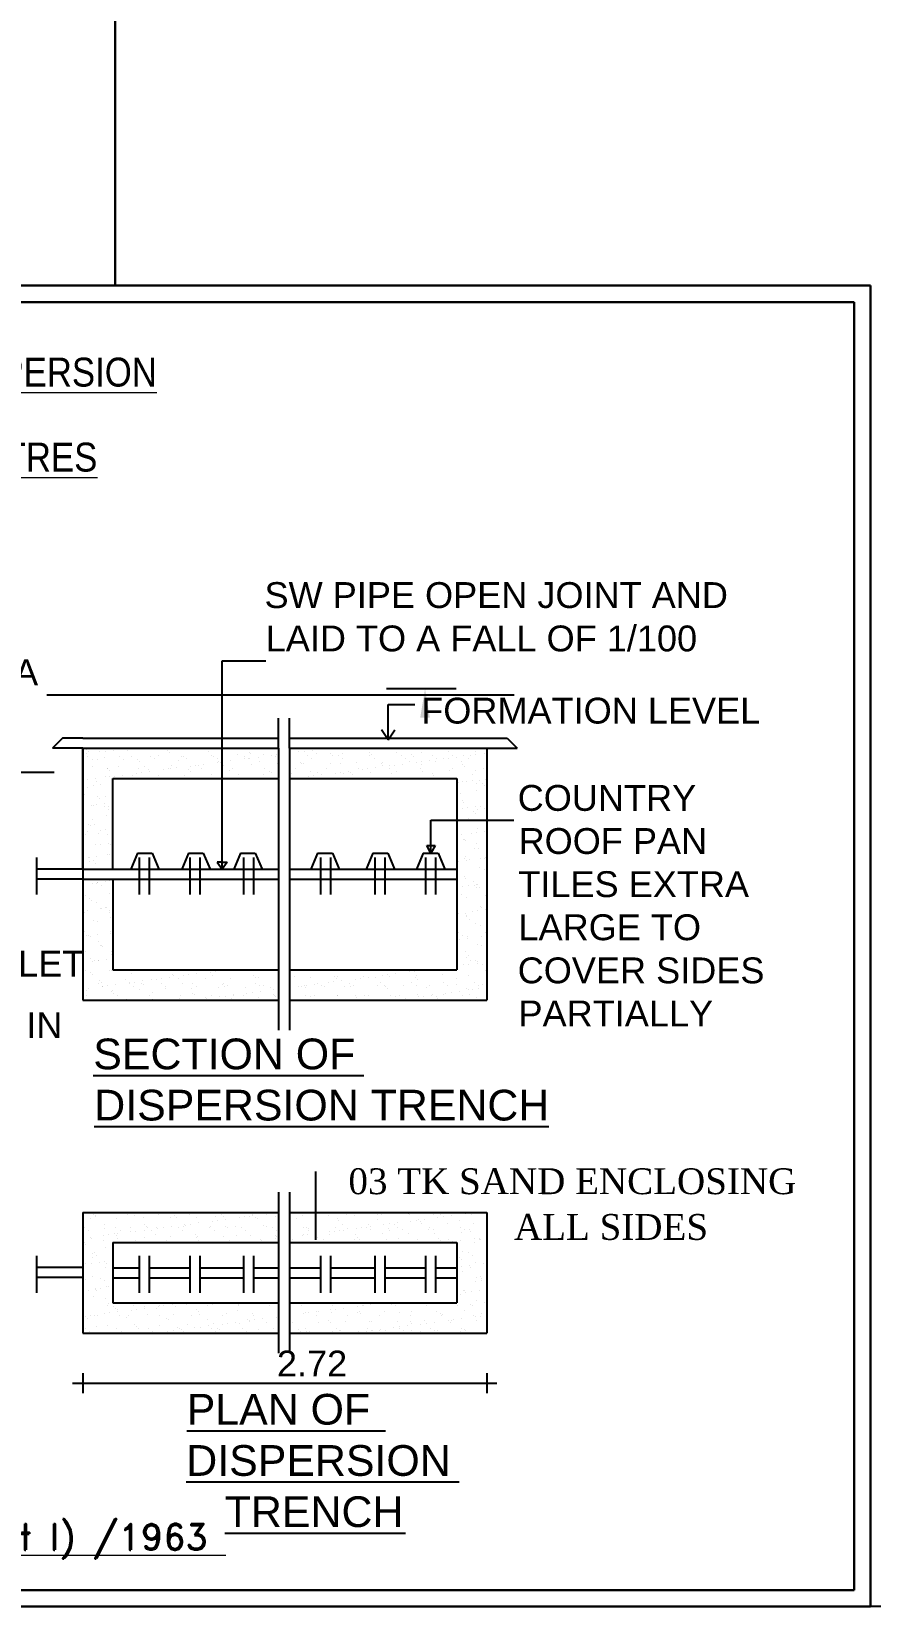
# Model space of a CAD drawing. Header units: metres. Extents: x 3104 to 3209, y 1082 to 1212.
# Drawn here: x 3120.51 to 3127.53, y 1137.66 to 1150.81 of the extents above; entities that cross this region are included whole.
import ezdxf

# ---------------------------------------------------------------- set-up
doc = ezdxf.new("R2010")
doc.units = ezdxf.units.M
doc.linetypes.add('AUSGEZOGEN', pattern=[0])
for name, color, linetype, lineweight in [('1TEXT', 4, 'AUSGEZOGEN', 18), ('DIMN', 2, 'Continuous', 13), ('TEXT', 2, 'Continuous', 20), ('wall', 7, 'Continuous', 30)]:
    doc.layers.add(name, color=color, linetype=linetype, lineweight=lineweight)
doc.layers.add('CO', color=7, linetype='Continuous')
doc.styles.add('00', font='romantic.ttf')
doc.styles.add('ARIAL', font='romand.shx', dxfattribs={"width": 0.85})
doc.styles.add('HEAD', font='bgothm.ttf', dxfattribs={"width": 0.9, "height": 12})
doc.styles.get("Standard").update_dxf_attribs({"font": 'arial.ttf'})

# ---------------------------------------------------------------- blocks, each defined once
blk = doc.blocks.new('A$C32B40388')
for p, q in [((508.22, 352), (481.44, 352)), ((351.05, 349.77), (530.36, 349.77)), ((353.79, 319.87), (72.73, 319.87)), ((368.85, 203.71), (472.69, 203.71)), ((369.23, 184.07), (543.67, 184.07)), ((404.71, 67.4), (481.01, 67.4)), ((404.55, 47.76), (509.26, 47.76)), ((419.32, 28.12), (488.74, 28.12))]:
    blk.add_line(p, q)
blk.add_solid([(494.36, 340.93), (498.05, 340.93), (496.21, 352)])
at = {"layer": 'CO', "color": 7}
for p, q in [((418.29, 282.84), (418.29, 362.78)), ((418.29, 362.78), (435.03, 362.78)), ((482.05, 332.42), (482.05, 346.04)), ((482.05, 346.04), (492.34, 346.04)), ((440, 329.2), (440, 340.79)), ((444.12, 329.2), (444.12, 340.79)), ((357.07, 333.07), (353.21, 329.2)), ((364.8, 333.07), (357.07, 333.07)), ((364.8, 333.07), (440, 333.07)), ((444.12, 333.07), (519.97, 333.07)), ((482.05, 332.42), (479.46, 336.28)), ((482.05, 332.42), (484.61, 336.28)), ((519.97, 333.07), (527.7, 333.07)), ((527.7, 333.07), (531.56, 329.2)), ((364.8, 329.2), (353.21, 329.2)), ((364.8, 329.2), (364.8, 232.62)), ((364.8, 329.2), (440, 329.2)), ((364.8, 282.84), (364.8, 329.2)), ((366.15, 327.11), (366.15, 327.11)), ((366.38, 328.65), (366.38, 328.65)), ((367.1, 328), (367.1, 328)), ((371.4, 327.8), (371.4, 327.8)), ((373.41, 328.07), (373.41, 328.07)), ((376.55, 328.48), (376.55, 328.48)), ((381.8, 329.17), (381.8, 329.17)), ((382.07, 328.31), (382.07, 328.31)), ((393.77, 326.26), (393.77, 326.26)), ((397.53, 328.18), (397.53, 328.18)), ((398.24, 327.52), (398.24, 327.52)), ((413.21, 327.84), (413.21, 327.84)), ((414.09, 326.59), (414.09, 326.59)), ((424.2, 326.72), (424.2, 326.72)), ((428.67, 327.7), (428.67, 327.7)), ((429.39, 327.05), (429.39, 327.05)), ((434.08, 326.67), (434.08, 326.67)), ((437.36, 326.49), (437.36, 326.49)), ((439.37, 326.75), (439.37, 326.75)), ((440, 329.2), (440, 232.62)), ((444.12, 329.2), (444.12, 232.62)), ((444.12, 329.2), (519.97, 329.2)), ((444.36, 327.36), (444.36, 327.36)), ((444.52, 327.05), (444.52, 327.05)), ((447.76, 327.85), (447.76, 327.85)), ((449.77, 328.12), (449.77, 328.12)), ((451, 326.25), (451, 326.25)), ((452.91, 328.53), (452.91, 328.53)), ((454.63, 327.17), (454.63, 327.17)), ((459.82, 327.23), (459.82, 327.23)), ((460.53, 326.58), (460.53, 326.58)), ((463.03, 326.27), (463.03, 326.27)), ((464.51, 327.13), (464.51, 327.13)), ((474.95, 327.5), (474.95, 327.5)), ((475.06, 326.29), (475.06, 326.29)), ((475.51, 326.89), (475.51, 326.89)), ((485.06, 327.63), (485.06, 327.63)), ((487.09, 326.32), (487.09, 326.32)), ((490.96, 326.75), (490.96, 326.75)), ((494.94, 327.58), (494.94, 327.58)), ((499.12, 326.34), (499.12, 326.34)), ((505.37, 327.96), (505.37, 327.96)), ((506.65, 326.41), (506.65, 326.41)), ((511.16, 326.36), (511.16, 326.36)), ((513.71, 326.54), (513.71, 326.54)), ((515.49, 328.09), (515.49, 328.09)), ((515.72, 326.8), (515.72, 326.8)), ((518.86, 327.21), (518.86, 327.21)), ((519.97, 329.2), (519.97, 232.62)), ((519.97, 329.2), (531.56, 329.2)), ((366.79, 326.1), (366.79, 326.1)), ((368.42, 325.06), (368.42, 325.06)), ((368.56, 322.18), (368.56, 322.18)), ((370.46, 324.92), (370.46, 324.92)), ((373.22, 325.75), (373.22, 325.75)), ((374.28, 321.32), (374.28, 321.32)), ((374.3, 321.4), (374.3, 321.4)), ((375.01, 320.74), (375.01, 320.74)), ((378.68, 322.31), (378.68, 322.31)), ((378.82, 326.12), (378.82, 326.12)), ((380.45, 325.08), (380.45, 325.08)), ((383.66, 326.13), (383.66, 326.13)), ((385.91, 324.79), (385.91, 324.79)), ((386.31, 321.34), (386.31, 321.34)), ((386.63, 324.13), (386.63, 324.13)), ((388.56, 322.26), (388.56, 322.26)), ((389.99, 321.05), (389.99, 321.05)), ((390.51, 320.32), (390.51, 320.32)), ((390.85, 326.14), (390.85, 326.14)), ((392.48, 325.1), (392.48, 325.1)), ((395.76, 321.01), (395.76, 321.01)), ((397.77, 321.27), (397.77, 321.27)), ((398.34, 321.37), (398.34, 321.37)), ((398.99, 322.64), (398.99, 322.64)), ((400.91, 321.69), (400.91, 321.69)), ((401.6, 324.45), (401.6, 324.45)), ((402.88, 326.16), (402.88, 326.16)), ((403.65, 326.21), (403.65, 326.21)), ((404.51, 325.12), (404.51, 325.12)), ((405.45, 320.92), (405.45, 320.92)), ((406.16, 322.38), (406.16, 322.38)), ((406.16, 320.27), (406.16, 320.27)), ((408.17, 322.64), (408.17, 322.64)), ((409.11, 322.77), (409.11, 322.77)), ((410.37, 321.39), (410.37, 321.39)), ((411.31, 323.06), (411.31, 323.06)), ((414.91, 326.18), (414.91, 326.18)), ((416.54, 325.15), (416.54, 325.15)), ((416.56, 323.75), (416.56, 323.75)), ((417.06, 324.31), (417.06, 324.31)), ((417.77, 323.66), (417.77, 323.66)), ((418.57, 324.01), (418.57, 324.01)), ((418.99, 322.72), (418.99, 322.72)), ((421.13, 320.58), (421.13, 320.58)), ((421.71, 324.43), (421.71, 324.43)), ((422.4, 321.41), (422.4, 321.41)), ((426.94, 326.21), (426.94, 326.21)), ((426.96, 325.12), (426.96, 325.12)), ((428.57, 325.17), (428.57, 325.17)), ((428.97, 325.38), (428.97, 325.38)), ((429.42, 323.09), (429.42, 323.09)), ((432.11, 325.79), (432.11, 325.79)), ((432.75, 323.97), (432.75, 323.97)), ((434.43, 321.43), (434.43, 321.43)), ((436.59, 320.45), (436.59, 320.45)), ((438.97, 326.23), (438.97, 326.23)), ((439.54, 323.22), (439.54, 323.22)), ((446.46, 321.45), (446.46, 321.45)), ((448.21, 323.84), (448.21, 323.84)), ((448.92, 323.19), (448.92, 323.19)), ((449.42, 323.18), (449.42, 323.18)), ((452.63, 325.21), (452.63, 325.21)), ((458.5, 321.48), (458.5, 321.48)), ((459.85, 323.55), (459.85, 323.55)), ((463.89, 323.5), (463.89, 323.5)), ((464.66, 325.23), (464.66, 325.23)), ((466.87, 320.37), (466.87, 320.37)), ((469.96, 323.68), (469.96, 323.68)), ((470.53, 321.5), (470.53, 321.5)), ((472.12, 321.06), (472.12, 321.06)), ((474.13, 321.32), (474.13, 321.32)), ((476.69, 325.26), (476.69, 325.26)), ((477.27, 321.74), (477.27, 321.74)), ((479.35, 323.36), (479.35, 323.36)), ((479.85, 323.63), (479.85, 323.63)), ((480.06, 322.71), (480.06, 322.71)), ((482.51, 322.43), (482.51, 322.43)), ((482.56, 321.52), (482.56, 321.52)), ((484.53, 322.69), (484.53, 322.69)), ((487.67, 323.11), (487.67, 323.11)), ((488.72, 325.28), (488.72, 325.28)), ((490.28, 324.01), (490.28, 324.01)), ((491.68, 326.1), (491.68, 326.1)), ((492.91, 323.8), (492.91, 323.8)), ((494.59, 321.54), (494.59, 321.54)), ((494.92, 324.06), (494.92, 324.06)), ((495.04, 323.02), (495.04, 323.02)), ((498.06, 324.48), (498.06, 324.48)), ((500.39, 324.14), (500.39, 324.14)), ((500.75, 325.3), (500.75, 325.3)), ((503.31, 325.17), (503.31, 325.17)), ((505.32, 325.43), (505.32, 325.43)), ((505.62, 320.52), (505.62, 320.52)), ((506.62, 321.56), (506.62, 321.56)), ((508.46, 325.84), (508.46, 325.84)), ((510.28, 324.09), (510.28, 324.09)), ((510.5, 322.89), (510.5, 322.89)), ((511.21, 322.24), (511.21, 322.24)), ((512.78, 325.32), (512.78, 325.32)), ((515.73, 320.65), (515.73, 320.65)), ((518.65, 321.58), (518.65, 321.58)), ((366.57, 317.17), (366.57, 317.17)), ((366.76, 314.27), (366.76, 314.27)), ((368.81, 314.74), (368.81, 314.74)), ((369.71, 317.58), (369.71, 317.58)), ((369.91, 316.42), (369.91, 316.42)), ((371.54, 315.38), (371.54, 315.38)), ((373.47, 318.31), (373.47, 318.31)), ((374.96, 318.27), (374.96, 318.27)), ((376.39, 317.61), (440, 317.61)), ((376.39, 282.84), (376.39, 317.61)), ((376.97, 318.54), (376.97, 318.54)), ((378.37, 317.66), (378.37, 317.66)), ((380.11, 318.95), (380.11, 318.95)), ((383.9, 318.69), (383.9, 318.69)), ((385.36, 319.64), (385.36, 319.64)), ((387.37, 319.9), (387.37, 319.9)), ((394.01, 318.82), (394.01, 318.82)), ((403.9, 318.77), (403.9, 318.77)), ((414.33, 319.14), (414.33, 319.14)), ((424.44, 319.27), (424.44, 319.27)), ((434.33, 319.23), (434.33, 319.23)), ((437.3, 319.79), (437.3, 319.79)), ((444.12, 317.61), (508.38, 317.61)), ((444.76, 319.6), (444.76, 319.6)), ((446.07, 317.63), (446.07, 317.63)), ((451.32, 318.32), (451.32, 318.32)), ((452.28, 320.11), (452.28, 320.11)), ((453.33, 318.59), (453.33, 318.59)), ((454.87, 319.73), (454.87, 319.73)), ((456.47, 319), (456.47, 319)), ((461.72, 319.69), (461.72, 319.69)), ((463.73, 319.95), (463.73, 319.95)), ((464.75, 319.68), (464.75, 319.68)), ((467.74, 319.97), (467.74, 319.97)), ((468.45, 319.32), (468.45, 319.32)), ((475.19, 320.06), (475.19, 320.06)), ((483.42, 319.63), (483.42, 319.63)), ((485.3, 320.19), (485.3, 320.19)), ((495.18, 320.14), (495.18, 320.14)), ((498.88, 319.5), (498.88, 319.5)), ((499.59, 318.85), (499.59, 318.85)), ((508.38, 317.61), (508.38, 244.21)), ((508.89, 315.9), (508.89, 315.9)), ((510.52, 316.65), (510.52, 316.65)), ((512.03, 316.31), (512.03, 316.31)), ((514.28, 316.69), (514.28, 316.69)), ((514.57, 319.16), (514.57, 319.16)), ((515.9, 315.65), (515.9, 315.65)), ((517.27, 317), (517.27, 317)), ((518.41, 315.63), (518.41, 315.63)), ((519.13, 314.98), (519.13, 314.98)), ((519.28, 317.27), (519.28, 317.27)), ((365.37, 311.63), (365.37, 311.63)), ((370.61, 310.75), (370.61, 310.75)), ((371.32, 310.1), (371.32, 310.1)), ((373.71, 310.87), (373.71, 310.87)), ((509.74, 311.89), (509.74, 311.89)), ((510.76, 309.2), (510.76, 309.2)), ((510.87, 308.51), (510.87, 308.51)), ((515.97, 313.2), (515.97, 313.2)), ((368.12, 307.37), (368.12, 307.37)), ((369.05, 307.29), (369.05, 307.29)), ((370.14, 307.63), (370.14, 307.63)), ((373.03, 306.75), (373.03, 306.75)), ((373.28, 308.05), (373.28, 308.05)), ((373.95, 303.42), (373.95, 303.42)), ((374.66, 305.71), (374.66, 305.71)), ((374.68, 307.02), (374.68, 307.02)), ((510.44, 306.1), (510.44, 306.1)), ((512.45, 306.36), (512.45, 306.36)), ((512.86, 302.21), (512.86, 302.21)), ((514.72, 304.99), (514.72, 304.99)), ((515.43, 304.33), (515.43, 304.33)), ((515.59, 306.78), (515.59, 306.78)), ((516.22, 305.76), (516.22, 305.76)), ((517.4, 307.01), (517.4, 307.01)), ((519.02, 305.97), (519.02, 305.97)), ((366.44, 297.14), (366.44, 297.14)), ((366.91, 300.1), (366.91, 300.1)), ((367.62, 299.45), (367.62, 299.45)), ((368.49, 301.95), (368.49, 301.95)), ((369.29, 299.85), (369.29, 299.85)), ((370.98, 296.37), (370.98, 296.37)), ((371.69, 297.83), (371.69, 297.83)), ((373.7, 298.1), (373.7, 298.1)), ((376.15, 297.07), (376.15, 297.07)), ((498.37, 301.61), (530.33, 301.61)), ((498.37, 289.01), (498.37, 301.61)), ((508.48, 297.32), (508.48, 297.32)), ((510.11, 296.28), (510.11, 296.28)), ((511.01, 301.76), (511.01, 301.76)), ((514, 296.57), (514, 296.57)), ((516.01, 296.83), (516.01, 296.83)), ((516.46, 298.31), (516.46, 298.31)), ((518.79, 301.25), (518.79, 301.25)), ((519.15, 297.24), (519.15, 297.24)), ((365.74, 296.01), (365.74, 296.01)), ((369.54, 292.4), (369.54, 292.4)), ((371.61, 292.28), (371.61, 292.28)), ((374.2, 295.98), (374.2, 295.98)), ((374.83, 292.85), (374.83, 292.85)), ((375.54, 292.19), (375.54, 292.19)), ((496.85, 291.95), (500.06, 291.95)), ((498.37, 289.01), (496.85, 291.95)), ((500.06, 291.95), (498.37, 289.01)), ((508.75, 295.87), (508.75, 295.87)), ((511.02, 294.34), (511.02, 294.34)), ((511.25, 294.32), (511.25, 294.32)), ((511.74, 293.69), (511.74, 293.69)), ((515.1, 290.61), (515.1, 290.61)), ((515.98, 292.54), (515.98, 292.54)), ((516.7, 290.87), (516.7, 290.87)), ((347.05, 287.37), (347.05, 273.09)), ((364.85, 286.93), (364.85, 286.93)), ((366.86, 287.2), (366.86, 287.2)), ((367.24, 287.38), (367.24, 287.38)), ((367.29, 285.72), (367.29, 285.72)), ((368.86, 286.34), (368.86, 286.34)), ((369.78, 284.96), (369.78, 284.96)), ((370, 287.61), (370, 287.61)), ((374.44, 288.53), (374.44, 288.53)), ((375.25, 288.3), (375.25, 288.3)), ((385.78, 289.01), (383.22, 282.84)), ((385.78, 289.01), (391.45, 289.01)), ((386.48, 287.37), (386.48, 273.09)), ((390.34, 287.37), (390.34, 273.09)), ((391.45, 289.01), (394.05, 282.84)), ((405.39, 289.01), (402.83, 282.84)), ((405.39, 289.01), (411.06, 289.01)), ((405.94, 287.37), (405.94, 273.09)), ((409.8, 287.37), (409.8, 273.09)), ((411.06, 289.01), (413.67, 282.84)), ((416.36, 285.51), (418.29, 282.84)), ((418.29, 285.51), (416.36, 285.51)), ((420.22, 285.51), (418.29, 282.84)), ((418.29, 285.51), (420.22, 285.51)), ((425.35, 289.01), (422.79, 282.84)), ((425.35, 289.01), (431.02, 289.01)), ((426.47, 287.37), (426.47, 273.09)), ((430.33, 287.37), (430.33, 273.09)), ((431.02, 289.01), (433.63, 282.84)), ((454.97, 289.01), (452.41, 282.84)), ((454.97, 289.01), (460.64, 289.01)), ((456.08, 287.37), (456.08, 273.09)), ((459.94, 287.37), (459.94, 273.09)), ((460.64, 289.01), (463.24, 282.84)), ((476.22, 289.01), (473.66, 282.84)), ((476.22, 289.01), (481.89, 289.01)), ((476.94, 287.37), (476.94, 273.09)), ((480.8, 287.37), (480.8, 273.09)), ((481.89, 289.01), (484.49, 282.84)), ((495.54, 289.01), (492.97, 282.84)), ((495.54, 289.01), (501.21, 289.01)), ((496.4, 287.37), (496.4, 273.09)), ((500.26, 287.37), (500.26, 273.09)), ((501.21, 289.01), (503.81, 282.84)), ((509.17, 285.93), (509.17, 285.93)), ((511.49, 286.87), (511.49, 286.87)), ((511.6, 287.64), (511.6, 287.64)), ((512.31, 286.34), (512.31, 286.34)), ((513.23, 286.6), (513.23, 286.6)), ((517.56, 287.03), (517.56, 287.03)), ((518.94, 287.08), (518.94, 287.08)), ((519.57, 287.3), (519.57, 287.3)), ((519.65, 286.43), (519.65, 286.43)), ((364.8, 282.84), (347.05, 282.84)), ((364.8, 278.98), (347.05, 278.98)), ((364.8, 282.84), (440, 282.84)), ((364.8, 278.98), (364.8, 232.62)), ((364.8, 278.98), (440, 278.98)), ((373.56, 278.08), (373.56, 278.08)), ((375.21, 278.47), (375.21, 278.47)), ((376.39, 278.98), (376.39, 244.21)), ((444.12, 282.84), (508.38, 282.84)), ((444.12, 278.98), (508.38, 278.98)), ((511.4, 279.96), (511.4, 279.96)), ((511.74, 279.43), (511.74, 279.43)), ((514.72, 277.97), (514.72, 277.97)), ((516.95, 283.43), (516.95, 283.43)), ((519.1, 282.87), (519.1, 282.87)), ((365.04, 273.69), (365.04, 273.69)), ((365.82, 272.91), (365.82, 272.91)), ((368.41, 277.4), (368.41, 277.4)), ((370.02, 277.52), (370.02, 277.52)), ((370.36, 277.7), (370.36, 277.7)), ((370.42, 277.66), (370.42, 277.66)), ((371.98, 276.67), (371.98, 276.67)), ((374.93, 273.65), (374.93, 273.65)), ((510.19, 273.17), (510.19, 273.17)), ((510.72, 276.13), (510.72, 276.13)), ((511.98, 271.98), (511.98, 271.98)), ((512.73, 276.39), (512.73, 276.39)), ((515.25, 276.44), (515.25, 276.44)), ((515.87, 276.81), (515.87, 276.81)), ((515.96, 275.79), (515.96, 275.79)), ((516.35, 276.93), (516.35, 276.93)), ((517.19, 275.98), (517.19, 275.98)), ((519.32, 272.71), (519.32, 272.71)), ((365.29, 266.25), (365.29, 266.25)), ((366.73, 267.17), (366.73, 267.17)), ((367.44, 271.55), (367.44, 271.55)), ((368.15, 270.9), (368.15, 270.9)), ((370.27, 270.07), (370.27, 270.07)), ((371.51, 267.82), (371.51, 267.82)), ((371.97, 267.86), (371.97, 267.86)), ((373.48, 268.03), (373.48, 268.03)), ((373.98, 268.13), (373.98, 268.13)), ((375.1, 266.99), (375.1, 266.99)), ((375.17, 266.2), (375.17, 266.2)), ((509.04, 265.9), (509.04, 265.9)), ((514.28, 266.6), (514.28, 266.6)), ((516.3, 266.86), (516.3, 266.86)), ((517.43, 268.54), (517.43, 268.54)), ((517.85, 268.29), (517.85, 268.29)), ((519.44, 267.27), (519.44, 267.27)), ((519.47, 267.26), (519.47, 267.26)), ((368.94, 263.23), (368.94, 263.23)), ((370.51, 262.63), (370.51, 262.63)), ((375.36, 264.3), (375.36, 264.3)), ((376.07, 263.65), (376.07, 263.65)), ((511.55, 265.79), (511.55, 265.79)), ((512.22, 264.54), (512.22, 264.54)), ((512.26, 265.14), (512.26, 265.14)), ((513.31, 263.5), (513.31, 263.5)), ((515.62, 262.06), (515.62, 262.06)), ((517.68, 261.09), (517.68, 261.09)), ((365.14, 256.96), (365.14, 256.96)), ((365.53, 258.81), (365.53, 258.81)), ((366.19, 257.3), (366.19, 257.3)), ((367.15, 257.23), (367.15, 257.23)), ((367.82, 257.18), (367.82, 257.18)), ((370.29, 257.64), (370.29, 257.64)), ((370.75, 255.18), (370.75, 255.18)), ((375.41, 258.76), (375.41, 258.76)), ((375.54, 258.33), (375.54, 258.33)), ((508.57, 254.49), (508.57, 254.49)), ((508.93, 258.6), (508.93, 258.6)), ((509.46, 255.96), (509.46, 255.96)), ((510.56, 257.56), (510.56, 257.56)), ((512.47, 257.1), (512.47, 257.1)), ((512.6, 256.37), (512.6, 256.37)), ((516.43, 253.82), (516.43, 253.82)), ((517.85, 257.06), (517.85, 257.06)), ((519.47, 258.54), (519.47, 258.54)), ((519.86, 257.33), (519.86, 257.33)), ((365.77, 251.36), (365.77, 251.36)), ((367.69, 248.66), (367.69, 248.66)), ((371, 247.74), (371, 247.74)), ((371.66, 253.65), (371.66, 253.65)), ((372.06, 253.56), (372.06, 253.56)), ((372.37, 253), (372.37, 253)), ((373.85, 248.11), (373.85, 248.11)), ((375.66, 251.32), (375.66, 251.32)), ((375.73, 249.92), (375.73, 249.92)), ((511.93, 251.41), (511.93, 251.41)), ((512.05, 248.92), (512.05, 248.92)), ((512.71, 249.65), (512.71, 249.65)), ((513.68, 247.89), (513.68, 247.89)), ((515.77, 247.89), (515.77, 247.89)), ((517.92, 253.65), (517.92, 253.65)), ((366.02, 243.92), (366.02, 243.92)), ((367.97, 243.01), (367.97, 243.01)), ((368.68, 242.35), (368.68, 242.35)), ((368.7, 247.43), (368.7, 247.43)), ((369.31, 247.62), (369.31, 247.62)), ((370.71, 247.69), (370.71, 247.69)), ((375.18, 243.89), (375.18, 243.89)), ((375.9, 243.87), (375.9, 243.87)), ((376.39, 244.21), (440, 244.21)), ((383.65, 242.66), (383.65, 242.66)), ((387.21, 243.91), (387.21, 243.91)), ((399.11, 242.53), (399.11, 242.53)), ((399.24, 243.93), (399.24, 243.93)), ((399.82, 241.88), (399.82, 241.88)), ((403.46, 242), (403.46, 242)), ((405.47, 242.27), (405.47, 242.27)), ((408.61, 242.68), (408.61, 242.68)), ((411.27, 243.95), (411.27, 243.95)), ((413.86, 243.37), (413.86, 243.37)), ((414.8, 242.19), (414.8, 242.19)), ((415.87, 243.64), (415.87, 243.64)), ((419.01, 244.05), (419.01, 244.05)), ((423.3, 243.97), (423.3, 243.97)), ((430.26, 242.06), (430.26, 242.06)), ((435.33, 244), (435.33, 244)), ((444.12, 244.21), (508.38, 244.21)), ((445.94, 241.72), (445.94, 241.72)), ((447.36, 244.02), (447.36, 244.02)), ((459.39, 244.04), (459.39, 244.04)), ((462.53, 241.67), (462.53, 241.67)), ((471.43, 244.06), (471.43, 244.06)), ((472.64, 241.8), (472.64, 241.8)), ((479.81, 242.05), (479.81, 242.05)), ((481.82, 242.32), (481.82, 242.32)), ((482.52, 241.75), (482.52, 241.75)), ((483.46, 244.08), (483.46, 244.08)), ((484.96, 242.73), (484.96, 242.73)), ((490.21, 243.42), (490.21, 243.42)), ((492.22, 243.69), (492.22, 243.69)), ((492.96, 242.13), (492.96, 242.13)), ((495.36, 244.1), (495.36, 244.1)), ((495.49, 244.11), (495.49, 244.11)), ((503.07, 242.26), (503.07, 242.26)), ((504.87, 243.85), (504.87, 243.85)), ((507.52, 244.13), (507.52, 244.13)), ((511.01, 246.16), (511.01, 246.16)), ((512.95, 242.21), (512.95, 242.21)), ((513.02, 246.42), (513.02, 246.42)), ((516.16, 246.84), (516.16, 246.84)), ((516.49, 247.24), (516.49, 247.24)), ((518.16, 246.21), (518.16, 246.21)), ((519.55, 244.15), (519.55, 244.15)), ((519.85, 244.16), (519.85, 244.16)), ((366.26, 236.48), (366.26, 236.48)), ((367.01, 237.2), (367.01, 237.2)), ((370.81, 238.99), (370.81, 238.99)), ((371.24, 240.3), (371.24, 240.3)), ((372.04, 239.27), (372.04, 239.27)), ((372.26, 237.89), (372.26, 237.89)), ((372.43, 237.95), (372.43, 237.95)), ((374.27, 238.16), (374.27, 238.16)), ((375.88, 235.75), (375.88, 235.75)), ((376.14, 236.43), (376.14, 236.43)), ((377.41, 238.57), (377.41, 238.57)), ((381.35, 240.43), (381.35, 240.43)), ((382.66, 239.26), (382.66, 239.26)), ((382.84, 239.01), (382.84, 239.01)), ((384.47, 237.97), (384.47, 237.97)), ((384.67, 239.53), (384.67, 239.53)), ((386.58, 236.8), (386.58, 236.8)), ((387.5, 239.14), (387.5, 239.14)), ((387.81, 239.94), (387.81, 239.94)), ((388.21, 238.49), (388.21, 238.49)), ((391.24, 240.38), (391.24, 240.38)), ((393.06, 240.63), (393.06, 240.63)), ((394.87, 239.03), (394.87, 239.03)), ((395.07, 240.9), (395.07, 240.9)), ((396.5, 237.99), (396.5, 237.99)), ((396.69, 236.93), (396.69, 236.93)), ((398.21, 241.31), (398.21, 241.31)), ((401.67, 240.75), (401.67, 240.75)), ((403.19, 238.8), (403.19, 238.8)), ((406.57, 236.89), (406.57, 236.89)), ((406.9, 239.05), (406.9, 239.05)), ((408.53, 238.01), (408.53, 238.01)), ((411.78, 240.88), (411.78, 240.88)), ((417.01, 237.26), (417.01, 237.26)), ((418.64, 238.67), (418.64, 238.67)), ((418.93, 239.07), (418.93, 239.07)), ((419.36, 238.01), (419.36, 238.01)), ((420.56, 238.04), (420.56, 238.04)), ((421.67, 240.84), (421.67, 240.84)), ((427.12, 237.39), (427.12, 237.39)), ((430.96, 239.1), (430.96, 239.1)), ((430.97, 241.4), (430.97, 241.4)), ((432.1, 241.21), (432.1, 241.21)), ((432.59, 238.06), (432.59, 238.06)), ((432.97, 235.88), (432.97, 235.88)), ((434.33, 238.32), (434.33, 238.32)), ((437, 237.34), (437, 237.34)), ((438.22, 236.58), (438.22, 236.58)), ((444.62, 238.08), (444.62, 238.08)), ((447.44, 237.72), (447.44, 237.72)), ((448.62, 237.94), (448.62, 237.94)), ((449.79, 238.19), (449.79, 238.19)), ((450.5, 237.54), (450.5, 237.54)), ((450.63, 238.21), (450.63, 238.21)), ((452.1, 241.29), (452.1, 241.29)), ((453.77, 238.62), (453.77, 238.62)), ((455.02, 239.14), (455.02, 239.14)), ((456.65, 238.1), (456.65, 238.1)), ((457.55, 237.85), (457.55, 237.85)), ((459.01, 239.31), (459.01, 239.31)), ((461.03, 239.58), (461.03, 239.58)), ((461.4, 241.58), (461.4, 241.58)), ((462.11, 240.93), (462.11, 240.93)), ((464.17, 239.99), (464.17, 239.99)), ((465.48, 237.85), (465.48, 237.85)), ((467.05, 239.16), (467.05, 239.16)), ((467.43, 237.8), (467.43, 237.8)), ((468.68, 238.12), (468.68, 238.12)), ((469.41, 240.68), (469.41, 240.68)), ((471.42, 240.95), (471.42, 240.95)), ((474.56, 241.36), (474.56, 241.36)), ((477.09, 241.24), (477.09, 241.24)), ((477.87, 238.18), (477.87, 238.18)), ((479.08, 239.18), (479.08, 239.18)), ((480.71, 238.15), (480.71, 238.15)), ((480.93, 237.72), (480.93, 237.72)), ((481.65, 237.06), (481.65, 237.06)), ((487.98, 238.31), (487.98, 238.31)), ((491.11, 239.21), (491.11, 239.21)), ((492.55, 241.11), (492.55, 241.11)), ((492.74, 238.17), (492.74, 238.17)), ((493.26, 240.46), (493.26, 240.46)), ((496.62, 237.38), (496.62, 237.38)), ((497.86, 238.26), (497.86, 238.26)), ((503.14, 239.23), (503.14, 239.23)), ((504.77, 238.19), (504.77, 238.19)), ((508.23, 240.77), (508.23, 240.77)), ((508.3, 238.63), (508.3, 238.63)), ((509.32, 235.93), (509.32, 235.93)), ((512.08, 237.24), (512.08, 237.24)), ((512.79, 236.59), (512.79, 236.59)), ((514.57, 236.62), (514.57, 236.62)), ((515.17, 239.25), (515.17, 239.25)), ((516.58, 236.89), (516.58, 236.89)), ((516.8, 238.21), (516.8, 238.21)), ((518.41, 238.76), (518.41, 238.76)), ((519.72, 237.3), (519.72, 237.3)), ((364.8, 232.62), (440, 232.62)), ((366.27, 234.19), (366.27, 234.19)), ((371.48, 232.85), (371.48, 232.85)), ((376.6, 235.1), (376.6, 235.1)), ((378.3, 234.21), (378.3, 234.21)), ((381.6, 232.98), (381.6, 232.98)), ((390.33, 234.23), (390.33, 234.23)), ((391.48, 232.93), (391.48, 232.93)), ((391.57, 235.41), (391.57, 235.41)), ((401.91, 233.31), (401.91, 233.31)), ((402.36, 234.26), (402.36, 234.26)), ((407.03, 235.28), (407.03, 235.28)), ((407.74, 234.62), (407.74, 234.62)), ((409.03, 232.73), (409.03, 232.73)), ((412.03, 233.44), (412.03, 233.44)), ((412.17, 233.15), (412.17, 233.15)), ((414.39, 234.28), (414.39, 234.28)), ((417.42, 233.84), (417.42, 233.84)), ((419.43, 234.1), (419.43, 234.1)), ((421.91, 233.39), (421.91, 233.39)), ((422.57, 234.52), (422.57, 234.52)), ((422.72, 234.93), (422.72, 234.93)), ((426.42, 234.3), (426.42, 234.3)), ((427.82, 235.21), (427.82, 235.21)), ((429.83, 235.47), (429.83, 235.47)), ((432.34, 233.77), (432.34, 233.77)), ((438.18, 234.8), (438.18, 234.8)), ((438.45, 234.32), (438.45, 234.32)), ((438.89, 234.15), (438.89, 234.15)), ((440, 232.62), (440, 221.03)), ((444.12, 232.62), (444.12, 221.03)), ((444.12, 232.62), (519.97, 232.62)), ((450.48, 234.34), (450.48, 234.34)), ((452.34, 233.85), (452.34, 233.85)), ((453.86, 234.46), (453.86, 234.46)), ((462.51, 234.37), (462.51, 234.37)), ((462.77, 234.23), (462.77, 234.23)), ((469.32, 234.33), (469.32, 234.33)), ((470.03, 233.67), (470.03, 233.67)), ((472.89, 234.35), (472.89, 234.35)), ((474.55, 234.39), (474.55, 234.39)), ((482.77, 234.31), (482.77, 234.31)), ((485.01, 233.99), (485.01, 233.99)), ((485.39, 232.78), (485.39, 232.78)), ((486.58, 234.41), (486.58, 234.41)), ((488.53, 233.2), (488.53, 233.2)), ((493.2, 234.68), (493.2, 234.68)), ((493.77, 233.89), (493.77, 233.89)), ((495.78, 234.15), (495.78, 234.15)), ((498.61, 234.43), (498.61, 234.43)), ((498.92, 234.57), (498.92, 234.57)), ((500.47, 233.85), (500.47, 233.85)), ((501.18, 233.2), (501.18, 233.2)), ((503.31, 234.81), (503.31, 234.81)), ((504.17, 235.26), (504.17, 235.26)), ((506.18, 235.52), (506.18, 235.52)), ((510.64, 234.45), (510.64, 234.45)), ((513.2, 234.76), (513.2, 234.76)), ((516.15, 233.51), (516.15, 233.51)), ((454.32, 140.67), (454.32, 166.82)), ((440, 158.93), (440, 97.12)), ((444.12, 158.93), (444.12, 97.12)), ((364.8, 151.2), (440, 151.2)), ((364.8, 151.2), (364.8, 104.84)), ((444.12, 151.2), (519.97, 151.2)), ((505.93, 151.12), (505.93, 151.12)), ((519.97, 151.2), (519.97, 104.84)), ((365.46, 145.27), (365.46, 145.27)), ((367.96, 148.74), (367.96, 148.74)), ((369.02, 150.28), (369.02, 150.28)), ((369.73, 149.63), (369.73, 149.63)), ((369.84, 150.17), (369.84, 150.17)), ((373.1, 146.55), (373.1, 146.55)), ((373.19, 145.12), (373.19, 145.12)), ((377.5, 145.29), (377.5, 145.29)), ((377.85, 148.69), (377.85, 148.69)), ((381.87, 150.19), (381.87, 150.19)), ((383.3, 145.25), (383.3, 145.25)), ((384.71, 149.94), (384.71, 149.94)), ((388.28, 149.07), (388.28, 149.07)), ((388.55, 146.42), (388.55, 146.42)), ((389.27, 145.76), (389.27, 145.76)), ((389.53, 145.31), (389.53, 145.31)), ((393.18, 145.2), (393.18, 145.2)), ((393.63, 145.06), (393.63, 145.06)), ((393.9, 150.21), (393.9, 150.21)), ((395.64, 145.33), (395.64, 145.33)), ((398.39, 149.2), (398.39, 149.2)), ((398.78, 145.74), (398.78, 145.74)), ((400.17, 149.81), (400.17, 149.81)), ((400.88, 149.15), (400.88, 149.15)), ((401.56, 145.34), (401.56, 145.34)), ((403.62, 145.58), (403.62, 145.58)), ((404.03, 146.43), (404.03, 146.43)), ((404.24, 146.07), (404.24, 146.07)), ((405.93, 150.24), (405.93, 150.24)), ((406.04, 146.7), (406.04, 146.7)), ((408.28, 149.15), (408.28, 149.15)), ((409.18, 147.11), (409.18, 147.11)), ((413.59, 145.36), (413.59, 145.36)), ((413.73, 145.7), (413.73, 145.7)), ((414.43, 147.8), (414.43, 147.8)), ((415.85, 149.46), (415.85, 149.46)), ((416.44, 148.07), (416.44, 148.07)), ((417.96, 150.26), (417.96, 150.26)), ((418.71, 149.53), (418.71, 149.53)), ((419.58, 148.48), (419.58, 148.48)), ((419.7, 145.94), (419.7, 145.94)), ((420.41, 145.29), (420.41, 145.29)), ((423.61, 145.66), (423.61, 145.66)), ((424.83, 149.17), (424.83, 149.17)), ((425.62, 145.38), (425.62, 145.38)), ((426.84, 149.44), (426.84, 149.44)), ((428.82, 149.66), (428.82, 149.66)), ((429.98, 149.85), (429.98, 149.85)), ((429.99, 150.28), (429.99, 150.28)), ((431.31, 149.33), (431.31, 149.33)), ((432.02, 148.68), (432.02, 148.68)), ((434.05, 146.03), (434.05, 146.03)), ((435.23, 150.54), (435.23, 150.54)), ((435.39, 145.6), (435.39, 145.6)), ((437.24, 150.81), (437.24, 150.81)), ((437.65, 145.4), (437.65, 145.4)), ((438.71, 149.61), (438.71, 149.61)), ((444.16, 146.16), (444.16, 146.16)), ((447, 148.99), (447, 148.99)), ((449.14, 149.98), (449.14, 149.98)), ((449.68, 145.42), (449.68, 145.42)), ((450.84, 145.47), (450.84, 145.47)), ((454.04, 146.12), (454.04, 146.12)), ((454.05, 150.32), (454.05, 150.32)), ((459.25, 150.11), (459.25, 150.11)), ((461.71, 145.45), (461.71, 145.45)), ((462.46, 148.86), (462.46, 148.86)), ((463.17, 148.2), (463.17, 148.2)), ((464.48, 146.49), (464.48, 146.49)), ((466.08, 150.35), (466.08, 150.35)), ((466.53, 145.12), (466.53, 145.12)), ((469.13, 150.07), (469.13, 150.07)), ((469.99, 145.11), (469.99, 145.11)), ((472, 145.38), (472, 145.38)), ((473.74, 145.47), (473.74, 145.47)), ((474.59, 146.62), (474.59, 146.62)), ((475.14, 145.79), (475.14, 145.79)), ((478.12, 150.37), (478.12, 150.37)), ((478.14, 148.52), (478.14, 148.52)), ((479.57, 150.44), (479.57, 150.44)), ((480.39, 146.48), (480.39, 146.48)), ((482.4, 146.75), (482.4, 146.75)), ((484.47, 146.57), (484.47, 146.57)), ((485.54, 147.16), (485.54, 147.16)), ((485.77, 145.49), (485.77, 145.49)), ((489.68, 150.57), (489.68, 150.57)), ((490.15, 150.39), (490.15, 150.39)), ((490.78, 147.85), (490.78, 147.85)), ((492.8, 148.12), (492.8, 148.12)), ((493.6, 148.38), (493.6, 148.38)), ((494.32, 147.73), (494.32, 147.73)), ((494.91, 146.95), (494.91, 146.95)), ((495.94, 148.53), (495.94, 148.53)), ((497.8, 145.51), (497.8, 145.51)), ((499.56, 150.52), (499.56, 150.52)), ((501.18, 149.22), (501.18, 149.22)), ((502.18, 150.41), (502.18, 150.41)), ((503.19, 149.49), (503.19, 149.49)), ((505.02, 147.08), (505.02, 147.08)), ((506.34, 149.9), (506.34, 149.9)), ((509.29, 148.04), (509.29, 148.04)), ((509.83, 145.53), (509.83, 145.53)), ((510, 150.9), (510, 150.9)), ((511.58, 150.59), (511.58, 150.59)), ((513.59, 150.86), (513.59, 150.86)), ((514.21, 150.43), (514.21, 150.43)), ((514.9, 147.03), (514.9, 147.03)), ((365.33, 139.63), (365.33, 139.63)), ((366.04, 138.98), (366.04, 138.98)), ((367.09, 144.23), (367.09, 144.23)), ((367.59, 141.64), (367.59, 141.64)), ((368.21, 141.3), (368.21, 141.3)), ((372.83, 142.33), (372.83, 142.33)), ((372.96, 140.5), (372.96, 140.5)), ((374.84, 142.59), (374.84, 142.59)), ((376.39, 139.61), (440, 139.61)), ((376.39, 139.61), (376.39, 116.43)), ((376.94, 143.02), (376.94, 143.02)), ((377.65, 142.37), (377.65, 142.37)), ((377.99, 143), (377.99, 143)), ((378.09, 141.25), (378.09, 141.25)), ((379.12, 144.26), (379.12, 144.26)), ((383.23, 143.7), (383.23, 143.7)), ((384.99, 140.52), (384.99, 140.52)), ((385.24, 143.96), (385.24, 143.96)), ((388.38, 144.37), (388.38, 144.37)), ((388.52, 141.63), (388.52, 141.63)), ((391.15, 144.28), (391.15, 144.28)), ((392.63, 142.68), (392.63, 142.68)), ((397.02, 140.54), (397.02, 140.54)), ((398.64, 141.75), (398.64, 141.75)), ((403.19, 144.3), (403.19, 144.3)), ((408.09, 142.55), (408.09, 142.55)), ((408.52, 141.71), (408.52, 141.71)), ((408.8, 141.9), (408.8, 141.9)), ((409.05, 140.56), (409.05, 140.56)), ((415.22, 144.32), (415.22, 144.32)), ((418.95, 142.08), (418.95, 142.08)), ((421.08, 140.58), (421.08, 140.58)), ((423.77, 142.21), (423.77, 142.21)), ((427.25, 144.34), (427.25, 144.34)), ((428.39, 139.64), (428.39, 139.64)), ((429.07, 142.21), (429.07, 142.21)), ((430.4, 139.9), (430.4, 139.9)), ((433.11, 140.61), (433.11, 140.61)), ((433.54, 140.32), (433.54, 140.32)), ((438.79, 141.01), (438.79, 141.01)), ((438.95, 142.16), (438.95, 142.16)), ((439.23, 142.08), (439.23, 142.08)), ((439.28, 144.36), (439.28, 144.36)), ((439.94, 141.42), (439.94, 141.42)), ((444.12, 139.61), (508.38, 139.61)), ((445.14, 140.63), (445.14, 140.63)), ((449.19, 142.38), (449.19, 142.38)), ((449.38, 142.54), (449.38, 142.54)), ((451.2, 142.64), (451.2, 142.64)), ((451.31, 144.39), (451.31, 144.39)), ((451.56, 144.81), (451.56, 144.81)), ((454.34, 143.05), (454.34, 143.05)), ((454.92, 141.73), (454.92, 141.73)), ((457.17, 140.65), (457.17, 140.65)), ((459.5, 142.67), (459.5, 142.67)), ((459.59, 143.75), (459.59, 143.75)), ((461.6, 144.01), (461.6, 144.01)), ((463.34, 144.41), (463.34, 144.41)), ((464.74, 144.42), (464.74, 144.42)), ((469.2, 140.67), (469.2, 140.67)), ((469.38, 142.62), (469.38, 142.62)), ((470.38, 141.6), (470.38, 141.6)), ((471.09, 140.95), (471.09, 140.95)), ((475.37, 144.43), (475.37, 144.43)), ((479.81, 143), (479.81, 143)), ((481.24, 140.69), (481.24, 140.69)), ((481.99, 144.99), (481.99, 144.99)), ((482.7, 144.34), (482.7, 144.34)), ((486.06, 141.26), (486.06, 141.26)), ((487.4, 144.45), (487.4, 144.45)), ((489.93, 143.13), (489.93, 143.13)), ((493.27, 140.72), (493.27, 140.72)), ((497.68, 144.65), (497.68, 144.65)), ((499.43, 144.47), (499.43, 144.47)), ((499.81, 143.08), (499.81, 143.08)), ((501.52, 141.13), (501.52, 141.13)), ((502.23, 140.47), (502.23, 140.47)), ((504.75, 139.69), (504.75, 139.69)), ((505.26, 139.63), (505.26, 139.63)), ((505.3, 140.74), (505.3, 140.74)), ((506.76, 139.95), (506.76, 139.95)), ((508.38, 139.61), (508.38, 116.43)), ((509.9, 140.37), (509.9, 140.37)), ((510.24, 143.46), (510.24, 143.46)), ((511.46, 144.5), (511.46, 144.5)), ((513.14, 144.52), (513.14, 144.52)), ((513.85, 143.87), (513.85, 143.87)), ((515.14, 141.06), (515.14, 141.06)), ((515.14, 139.59), (515.14, 139.59)), ((517.16, 141.32), (517.16, 141.32)), ((517.21, 140.79), (517.21, 140.79)), ((517.33, 140.76), (517.33, 140.76)), ((347.05, 134.56), (347.05, 120.27)), ((368.45, 133.85), (368.45, 133.85)), ((368.58, 135.6), (368.58, 135.6)), ((369.4, 135.9), (369.4, 135.9)), ((370.21, 134.56), (370.21, 134.56)), ((373.43, 137.67), (373.43, 137.67)), ((386.48, 134.56), (386.48, 120.27)), ((390.34, 134.56), (390.34, 120.27)), ((405.94, 134.56), (405.94, 120.27)), ((409.8, 134.56), (409.8, 120.27)), ((426.47, 134.56), (426.47, 120.27)), ((430.33, 134.56), (430.33, 120.27)), ((456.08, 134.56), (456.08, 120.27)), ((459.94, 134.56), (459.94, 120.27)), ((476.94, 134.56), (476.94, 120.27)), ((480.8, 134.56), (480.8, 120.27)), ((496.4, 134.56), (496.4, 120.27)), ((500.26, 134.56), (500.26, 120.27)), ((509.44, 133.87), (509.44, 133.87)), ((510.15, 133.22), (510.15, 133.22)), ((510.49, 136.01), (510.49, 136.01)), ((512.95, 135.86), (512.95, 135.86)), ((514.58, 134.82), (514.58, 134.82)), ((364.8, 130.03), (347.05, 130.03)), ((366, 131.42), (366, 131.42)), ((368.01, 131.69), (368.01, 131.69)), ((371.15, 132.1), (371.15, 132.1)), ((373.25, 132.38), (373.25, 132.38)), ((373.67, 130.23), (373.67, 130.23)), ((373.96, 131.73), (373.96, 131.73)), ((376.08, 130.82), (376.08, 130.82)), ((376.39, 129.96), (386.48, 129.96)), ((390.34, 129.96), (405.94, 129.96)), ((409.8, 129.96), (426.47, 129.96)), ((430.33, 129.96), (440, 129.96)), ((444.12, 129.96), (456.08, 129.96)), ((459.94, 129.96), (476.94, 129.96)), ((480.8, 129.96), (496.4, 129.96)), ((500.26, 129.96), (508.38, 129.96)), ((508.42, 131.06), (508.42, 131.06)), ((510.32, 130.42), (510.32, 130.42)), ((510.73, 128.57), (510.73, 128.57)), ((513.46, 130.83), (513.46, 130.83)), ((513.51, 130.14), (513.51, 130.14)), ((515.39, 132.14), (515.39, 132.14)), ((518.71, 131.52), (518.71, 131.52)), ((364.8, 126.17), (347.05, 126.17)), ((365.71, 125.26), (365.71, 125.26)), ((367.17, 121.13), (367.17, 121.13)), ((368.69, 126.41), (368.69, 126.41)), ((369.55, 121.73), (369.55, 121.73)), ((369.56, 121.89), (369.56, 121.89)), ((370.26, 121.08), (370.26, 121.08)), ((371.57, 122.15), (371.57, 122.15)), ((371.7, 125.92), (371.7, 125.92)), ((373.33, 124.89), (373.33, 124.89)), ((373.92, 122.79), (373.92, 122.79)), ((374.71, 122.57), (374.71, 122.57)), ((376.39, 126.09), (386.48, 126.09)), ((390.34, 126.09), (405.94, 126.09)), ((409.8, 126.09), (426.47, 126.09)), ((430.33, 126.09), (440, 126.09)), ((444.12, 126.09), (456.08, 126.09)), ((459.94, 126.09), (476.94, 126.09)), ((480.8, 126.09), (496.4, 126.09)), ((500.26, 126.09), (508.38, 126.09)), ((510.97, 121.12), (510.97, 121.12)), ((511.54, 121.39), (511.54, 121.39)), ((513.88, 120.89), (513.88, 120.89)), ((515.63, 124.7), (515.63, 124.7)), ((516.07, 126.19), (516.07, 126.19)), ((517.02, 121.3), (517.02, 121.3)), ((517.36, 126.62), (517.36, 126.62)), ((517.7, 125.15), (517.7, 125.15)), ((518.07, 125.96), (518.07, 125.96)), ((368.94, 118.97), (368.94, 118.97)), ((373.62, 118), (373.62, 118)), ((374.16, 115.34), (374.16, 115.34)), ((374.82, 116.25), (374.82, 116.25)), ((376.39, 116.43), (440, 116.43)), ((376.45, 115.21), (376.45, 115.21)), ((384.27, 115.47), (384.27, 115.47)), ((386.86, 116.27), (386.86, 116.27)), ((388.48, 115.23), (388.48, 115.23)), ((393.92, 115.09), (393.92, 115.09)), ((394.16, 115.42), (394.16, 115.42)), ((395.93, 115.36), (395.93, 115.36)), ((398.89, 116.29), (398.89, 116.29)), ((399.07, 115.77), (399.07, 115.77)), ((400.52, 115.25), (400.52, 115.25)), ((404.59, 115.8), (404.59, 115.8)), ((410.92, 116.31), (410.92, 116.31)), ((412.55, 115.28), (412.55, 115.28)), ((414.7, 115.93), (414.7, 115.93)), ((422.95, 116.34), (422.95, 116.34)), ((424.58, 115.3), (424.58, 115.3)), ((424.59, 115.88), (424.59, 115.88)), ((434.98, 116.36), (434.98, 116.36)), ((435.02, 116.26), (435.02, 116.26)), ((436.61, 115.32), (436.61, 115.32)), ((444.12, 116.43), (508.38, 116.43)), ((445.13, 116.39), (445.13, 116.39)), ((447.01, 116.38), (447.01, 116.38)), ((448.64, 115.34), (448.64, 115.34)), ((452.08, 116.27), (452.08, 116.27)), ((455.02, 116.34), (455.02, 116.34)), ((459.04, 116.4), (459.04, 116.4)), ((460.67, 115.36), (460.67, 115.36)), ((470.27, 115.14), (470.27, 115.14)), ((471.07, 116.42), (471.07, 116.42)), ((472.28, 115.41), (472.28, 115.41)), ((472.7, 115.39), (472.7, 115.39)), ((475.43, 115.82), (475.43, 115.82)), ((483.23, 115.79), (483.23, 115.79)), ((484.73, 115.41), (484.73, 115.41)), ((496.76, 115.43), (496.76, 115.43)), ((498.2, 116.1), (498.2, 116.1)), ((508.79, 115.45), (508.79, 115.45)), ((509.82, 119.49), (509.82, 119.49)), ((511.87, 120.62), (511.87, 120.62)), ((513.66, 115.97), (513.66, 115.97)), ((514.38, 115.32), (514.38, 115.32)), ((515.87, 117.25), (515.87, 117.25)), ((519.19, 116.51), (519.19, 116.51)), ((365.86, 111.09), (365.86, 111.09)), ((366.57, 110.43), (366.57, 110.43)), ((367.87, 111.67), (367.87, 111.67)), ((369.18, 111.52), (369.18, 111.52)), ((370.29, 111.45), (370.29, 111.45)), ((373.12, 112.36), (373.12, 112.36)), ((375.13, 112.62), (375.13, 112.62)), ((377.47, 114.48), (377.47, 114.48)), ((378.18, 113.82), (378.18, 113.82)), ((378.27, 113.03), (378.27, 113.03)), ((379.06, 111.47), (379.06, 111.47)), ((381.54, 110.74), (381.54, 110.74)), ((382.32, 111.47), (382.32, 111.47)), ((383.52, 113.73), (383.52, 113.73)), ((385.53, 113.99), (385.53, 113.99)), ((388.67, 114.4), (388.67, 114.4)), ((389.5, 111.85), (389.5, 111.85)), ((393.16, 114.13), (393.16, 114.13)), ((394.35, 111.5), (394.35, 111.5)), ((397, 110.61), (397, 110.61)), ((397.71, 109.96), (397.71, 109.96)), ((399.61, 111.98), (399.61, 111.98)), ((406.38, 111.52), (406.38, 111.52)), ((408.61, 114), (408.61, 114)), ((409.33, 113.35), (409.33, 113.35)), ((409.49, 111.93), (409.49, 111.93)), ((412.69, 110.27), (412.69, 110.27)), ((418.41, 111.54), (418.41, 111.54)), ((419.93, 112.31), (419.93, 112.31)), ((423.43, 108.98), (423.43, 108.98)), ((424.3, 113.66), (424.3, 113.66)), ((428.15, 110.14), (428.15, 110.14)), ((428.68, 109.67), (428.68, 109.67)), ((428.86, 109.48), (428.86, 109.48)), ((430.04, 112.44), (430.04, 112.44)), ((430.44, 111.56), (430.44, 111.56)), ((430.69, 109.93), (430.69, 109.93)), ((433.83, 110.35), (433.83, 110.35)), ((435.26, 108.81), (435.26, 108.81)), ((439.08, 111.04), (439.08, 111.04)), ((439.76, 113.53), (439.76, 113.53)), ((439.92, 112.39), (439.92, 112.39)), ((444.23, 111.72), (444.23, 111.72)), ((445.38, 108.94), (445.38, 108.94)), ((449.48, 112.41), (449.48, 112.41)), ((450.36, 112.76), (450.36, 112.76)), ((451.49, 112.67), (451.49, 112.67)), ((454.5, 111.61), (454.5, 111.61)), ((454.63, 113.08), (454.63, 113.08)), ((455.26, 108.9), (455.26, 108.9)), ((455.45, 113.19), (455.45, 113.19)), ((459.29, 109.66), (459.29, 109.66)), ((459.87, 113.78), (459.87, 113.78)), ((460, 109.01), (460, 109.01)), ((460.47, 112.89), (460.47, 112.89)), ((461.89, 114.04), (461.89, 114.04)), ((465.03, 114.45), (465.03, 114.45)), ((465.69, 109.27), (465.69, 109.27)), ((466.53, 111.63), (466.53, 111.63)), ((470.35, 112.85), (470.35, 112.85)), ((470.9, 113.05), (470.9, 113.05)), ((471.62, 112.4), (471.62, 112.4)), ((474.98, 109.32), (474.98, 109.32)), ((475.81, 109.4), (475.81, 109.4)), ((478.56, 111.65), (478.56, 111.65)), ((480.79, 113.22), (480.79, 113.22)), ((485.69, 109.35), (485.69, 109.35)), ((486.59, 112.71), (486.59, 112.71)), ((490.44, 109.19), (490.44, 109.19)), ((490.6, 111.67), (490.6, 111.67)), ((490.9, 113.35), (490.9, 113.35)), ((496.12, 109.73), (496.12, 109.73)), ((499.79, 109.03), (499.79, 109.03)), ((500.78, 113.3), (500.78, 113.3)), ((502.05, 112.58), (502.05, 112.58)), ((502.63, 111.69), (502.63, 111.69)), ((502.76, 111.93), (502.76, 111.93)), ((505.03, 109.72), (505.03, 109.72)), ((506.12, 108.85), (506.12, 108.85)), ((506.23, 109.86), (506.23, 109.86)), ((507.04, 109.98), (507.04, 109.98)), ((510.18, 110.4), (510.18, 110.4)), ((511.22, 113.68), (511.22, 113.68)), ((514.66, 111.72), (514.66, 111.72)), ((515.43, 111.09), (515.43, 111.09)), ((516.12, 109.81), (516.12, 109.81)), ((517.44, 111.35), (517.44, 111.35)), ((517.74, 112.24), (517.74, 112.24)), ((364.8, 104.84), (440, 104.84)), ((365.91, 106.55), (365.91, 106.55)), ((367.54, 105.52), (367.54, 105.52)), ((369.93, 107.35), (369.93, 107.35)), ((374.41, 107.9), (374.41, 107.9)), ((377.94, 106.57), (377.94, 106.57)), ((379.57, 105.54), (379.57, 105.54)), ((384.52, 108.03), (384.52, 108.03)), ((385.39, 107.22), (385.39, 107.22)), ((386.1, 106.57), (386.1, 106.57)), ((389.98, 106.6), (389.98, 106.6)), ((391.6, 105.56), (391.6, 105.56)), ((392.23, 104.87), (392.23, 104.87)), ((394.4, 107.98), (394.4, 107.98)), ((397.48, 105.56), (397.48, 105.56)), ((399.49, 105.83), (399.49, 105.83)), ((401.07, 106.88), (401.07, 106.88)), ((402.01, 106.62), (402.01, 106.62)), ((402.63, 106.24), (402.63, 106.24)), ((403.64, 105.58), (403.64, 105.58)), ((404.83, 108.36), (404.83, 108.36)), ((407.88, 106.93), (407.88, 106.93)), ((409.89, 107.19), (409.89, 107.19)), ((413.03, 107.61), (413.03, 107.61)), ((414.04, 106.64), (414.04, 106.64)), ((414.95, 108.49), (414.95, 108.49)), ((415.67, 105.6), (415.67, 105.6)), ((416.53, 106.75), (416.53, 106.75)), ((417.24, 106.09), (417.24, 106.09)), ((418.28, 108.3), (418.28, 108.3)), ((420.17, 104.86), (420.17, 104.86)), ((420.29, 108.56), (420.29, 108.56)), ((424.83, 108.44), (424.83, 108.44)), ((426.07, 106.66), (426.07, 106.66)), ((427.7, 105.62), (427.7, 105.62)), ((430.28, 104.99), (430.28, 104.99)), ((432.22, 106.4), (432.22, 106.4)), ((438.1, 106.68), (438.1, 106.68)), ((439.73, 105.65), (439.73, 105.65)), ((444.12, 104.84), (519.97, 104.84)), ((447.68, 106.27), (447.68, 106.27)), ((448.39, 105.62), (448.39, 105.62)), ((450.13, 106.71), (450.13, 106.71)), ((450.6, 105.32), (450.6, 105.32)), ((451.76, 105.67), (451.76, 105.67)), ((460.71, 105.45), (460.71, 105.45)), ((462.16, 106.73), (462.16, 106.73)), ((463.36, 105.93), (463.36, 105.93)), ((463.79, 105.69), (463.79, 105.69)), ((468.59, 104.92), (468.59, 104.92)), ((470.6, 105.4), (470.6, 105.4)), ((473.84, 105.61), (473.84, 105.61)), ((474.19, 106.75), (474.19, 106.75)), ((475.82, 105.71), (475.82, 105.71)), ((475.85, 105.88), (475.85, 105.88)), ((478.82, 105.8), (478.82, 105.8)), ((478.99, 106.29), (478.99, 106.29)), ((479.53, 105.14), (479.53, 105.14)), ((481.03, 105.78), (481.03, 105.78)), ((484.23, 106.98), (484.23, 106.98)), ((486.22, 106.77), (486.22, 106.77)), ((486.25, 107.24), (486.25, 107.24)), ((487.85, 105.73), (487.85, 105.73)), ((489.39, 107.66), (489.39, 107.66)), ((491.14, 105.91), (491.14, 105.91)), ((491.15, 108.54), (491.15, 108.54)), ((494.51, 105.46), (494.51, 105.46)), ((494.63, 108.35), (494.63, 108.35)), ((496.64, 108.61), (496.64, 108.61)), ((498.25, 106.79), (498.25, 106.79)), ((499.88, 105.76), (499.88, 105.76)), ((501.02, 105.86), (501.02, 105.86)), ((509.97, 105.32), (509.97, 105.32)), ((510.28, 106.82), (510.28, 106.82)), ((511.46, 106.24), (511.46, 106.24)), ((511.91, 105.78), (511.91, 105.78)), ((360.93, 85.69), (523.83, 85.69)), ((364.8, 89.56), (364.8, 81.83)), ((519.97, 89.56), (519.97, 81.83))]:
    blk.add_line(p, q, dxfattribs=at)
for points in [[(479.46, 336.28), (484.61, 336.28), (482.05, 332.42), (479.46, 336.28)], [(496.85, 291.95), (500.06, 291.95), (498.37, 289.01), (496.85, 291.95)], [(416.36, 285.51), (420.22, 285.51), (418.29, 282.84), (416.36, 285.51)]]:
    blk.add_solid(points, dxfattribs=at)
at = {"layer": 'DIMN', "color": 0, "lineweight": 30, "ltscale": 50}
for p, q in [((2.87, 506.69), (667.23, 506.69)), ((667.23, 506.69), (667.23, 0)), ((9.19, 500.38), (660.91, 500.38)), ((660.91, 500.38), (660.91, 6.31)), ((660.91, 6.31), (9.19, 6.31)), ((667.23, 0), (2.87, 0))]:
    blk.add_line(p, q, dxfattribs=at)
at = {"color": 7}
for s, height, p in [('SW PIPE OPEN JOINT AND ', 9.9229, (434.59, 383.01)), ('LAID TO A FALL OF 1/100', 9.9229, (435.03, 366.38)), ('SHAFT 0.10 DIA', 9.9229, (244.46, 353.41)), ('FORMATION LEVEL', 9.9229, (494.74, 338.69)), ('COUNTRY ', 9.923, (531.77, 305.21)), ('ROOF PAN ', 9.923, (532.11, 288.67)), ('TILES EXTRA ', 9.9229, (532.01, 272.13)), ('LARGE TO ', 9.923, (532.07, 255.59)), ('015 0SW OUTLET', 9.9229, (249.89, 241.66)), ('COVER SIDES ', 9.9229, (531.77, 239.05)), ('PARTIALLY', 9.923, (532.08, 222.52)), ('BRICK WORK IN ', 9.9229, (249.96, 218.01)), ('SECTION OF ', 11.7835, (368.85, 206.07)), ('DISPERSION TRENCH', 11.7835, (369.23, 186.43)), ('2.72', 9.923, (439.34, 88.23)), ('PLAN OF ', 11.783, (404.71, 69.76)), ('DISPERSION ', 11.7835, (404.55, 50.12)), ('TRENCH', 11.783, (419.32, 30.48))]:
    blk.add_text(s, height=height, dxfattribs=at).set_placement(p)
at = {"layer": '1TEXT', "linetype": 'ByBlock', "style": 'ARIAL'}
blk.add_text('%%USIZE OF SEPTIC TANK AS PER IS 2470 (part I) /1963 ', height=10, dxfattribs=at).set_placement((41.26, 21.7))
at = {"layer": 'CO', "color": 7, "style": '00'}
for s, height, p in [('03 TK SAND ENCLOSING ', 9.9229, (466.8, 158.17)), ('ALL SIDES', 9.923, (530.34, 140.63))]:
    blk.add_text(s, height=height, dxfattribs=at).set_placement(p)
at = {"layer": 'TEXT', "style": 'HEAD', "width": 0.9}
for s, p in [('%%UDETAILED DRAWING FOR SEPTIC TANK WITH DISPERSION', (12.79, 467.96)), ('%%UTRENCH 225 GALLONS CAPACITY OF 1000 LITRES', (45.47, 435.36))]:
    blk.add_text(s, height=11.0919, dxfattribs=at).set_placement(p)

msp = doc.modelspace()

# ---------------------------------------------------------------- linework, layer by layer
at = {"elevation": 0.00001}
msp.add_lwpolyline([(3194.87616, 1180.92988), (3194.87616, 1137.65933), (3103.88993, 1137.65933), (3103.88993, 1212.00905), (3194.87616, 1212.00905), (3194.87616, 1191.54182)], dxfattribs=at)
at = {"layer": 'wall', "elevation": 0.00001}
msp.add_lwpolyline([(3103.88993, 1159.93857), (3121.21333, 1159.93857), (3121.21375, 1148.69248), (3103.88993, 1148.69159)], close=True, dxfattribs=at)

# ---------------------------------------------------------------- block references
at = {"xscale": 0.0217731652390323, "yscale": 0.0217731652390323, "zscale": 0.0217731652390323}
msp.add_blockref('A$C32B40388', (3113.00039, 1137.65933, 0.00001), dxfattribs=at)

doc.saveas('drawing.dxf')
